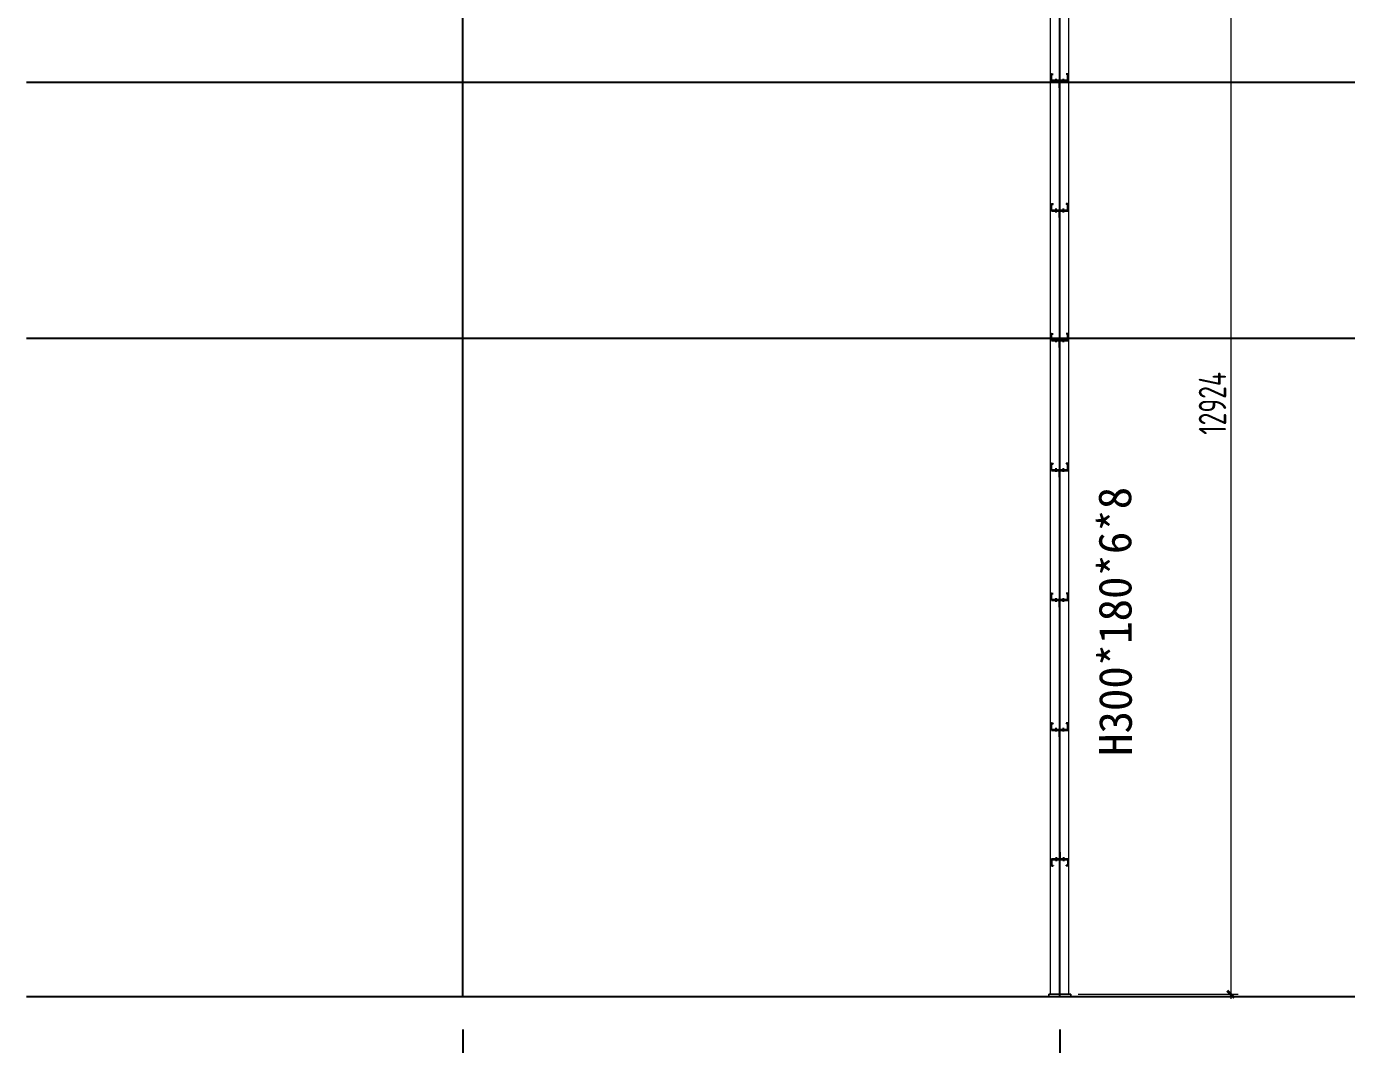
# Model space of a CAD drawing. Header units: millimetres. Extents: x -300006 to 582436, y -239689 to 0.
# Drawn here: x -113566 to -99124, y -222442 to -211305 of the extents above; entities that cross this region are included whole.
import ezdxf

# ---------------------------------------------------------------- set-up
doc = ezdxf.new("R2010")
doc.units = ezdxf.units.MM
doc.linetypes.add('DIVIDE2', pattern=[15.875, 6.35, -3.175, 0, -3.175, 0, -3.175])
doc.layers.add('一般文字', color=6, linetype='Continuous')
doc.styles.add('DIM_FONT', font='SIMPLEX.shx', dxfattribs={"width": 0.8})
doc.styles.add('宋体', font='')
doc.styles.add('样式 1', font='gbenor.shx', dxfattribs={"width": 0.8, "height": 300})
doc.styles.get('宋体').set_extended_font_data('SimSun')
doc.dimstyles.new('1细化GJ实际标注', dxfattribs={"dimtxt": 800, "dimasz": 80, "dimexe": 80, "dimexo": 100, "dimgap": 50, "dimtad": 1, "dimdec": 0, "dimzin": 0, "dimdsep": 46, "dimtxsty": '样式 1', "dimblk1": 'ARCHTICK', "dimblk2": 'ARCHTICK', "dimsah": 1, "dimcen": 0.09, "dimdle": 50, "dimclrd": 252, "dimclre": 252, "dimclrt": 7, "dimadec": 0, "dimazin": 0, "dimtfac": 1, "dimtdec": 0, "dimtix": 1, "dimtmove": 2, "dimatfit": 3, "dimldrblk": 'ARCHTICK', "dimfxl": 80, "dimtolj": 1, "dimtzin": 0, "dimlwd": 13, "dimlwe": 13, "dimarcsym": 0})
doc.dimstyles.new('WGH', dxfattribs={"dimscale": 1.2, "dimtxt": 450, "dimasz": 2, "dimexe": 250, "dimexo": 300, "dimgap": 250, "dimtad": 1, "dimdec": 0, "dimzin": 0, "dimdsep": 46, "dimtxsty": 'DIM_FONT', "dimblk1": '_DIMX', "dimblk2": '_DIMX', "dimsah": 1, "dimcen": 0.09, "dimclrd": 3, "dimclre": 3, "dimclrt": 7, "dimadec": 0, "dimazin": 0, "dimtfac": 1, "dimtdec": 0, "dimtix": 1, "dimtmove": 2, "dimatfit": 3, "dimldrblk": '_DIMX', "dimfxl": 250, "dimtolj": 1, "dimtzin": 0, "dimarcsym": 0})

# ---------------------------------------------------------------- blocks, each defined once
blk = doc.blocks.new('_DIMX')
blk.add_line((-150, 0), (150, 0))
at = {"const_width": 50}
blk.add_lwpolyline([(-70, -70), (70, 70)], dxfattribs=at)
blk = doc.blocks.new('*D369')
at = {"color": 3, "lineweight": -2, "transparency": 16777216}
for p, q in [((-108792, -222276), (-108792, -224666)), ((-102262, -222276), (-102262, -224666)), ((-108790, -224366), (-102265, -224366))]:
    blk.add_line(p, q, dxfattribs=at)
at = {"layer": 'Defpoints', "color": 0, "transparency": 16777216}
for p in [(-108792, -221916), (-102262, -221916), (-102262, -224366)]:
    blk.add_point(p, dxfattribs=at)
at = {"color": 3, "lineweight": -2, "transparency": 16777216, "xscale": 2.4, "yscale": 2.4, "zscale": 2.4, "rotation": 180}
blk.add_blockref('_DIMX', (-108792, -224366), dxfattribs=at)
at = {"color": 3, "lineweight": -2, "transparency": 16777216, "xscale": 2.4, "yscale": 2.4, "zscale": 2.4}
blk.add_blockref('_DIMX', (-102262, -224366), dxfattribs=at)
at = {"color": 7, "transparency": 16777216, "insert": (-105527, -223796), "char_height": 540, "attachment_point": 5, "style": 'DIM_FONT'}
blk.add_mtext('\\A1;6530', dxfattribs=at)
blk = doc.blocks.new('*D370')
at = {"color": 3, "lineweight": -2, "transparency": 16777216}
for p, q in [((-102262, -222276), (-102262, -224666)), ((-95732, -222276), (-95732, -224666)), ((-102260, -224366), (-95735, -224366))]:
    blk.add_line(p, q, dxfattribs=at)
at = {"layer": 'Defpoints', "color": 0, "transparency": 16777216}
for p in [(-102262, -221916), (-95732, -221916), (-95732, -224366)]:
    blk.add_point(p, dxfattribs=at)
at = {"color": 3, "lineweight": -2, "transparency": 16777216, "xscale": 2.4, "yscale": 2.4, "zscale": 2.4, "rotation": 180}
blk.add_blockref('_DIMX', (-102262, -224366), dxfattribs=at)
at = {"color": 3, "lineweight": -2, "transparency": 16777216, "xscale": 2.4, "yscale": 2.4, "zscale": 2.4}
blk.add_blockref('_DIMX', (-95732, -224366), dxfattribs=at)
at = {"color": 7, "transparency": 16777216, "insert": (-98997, -223796), "char_height": 540, "attachment_point": 5, "style": 'DIM_FONT'}
blk.add_mtext('\\A1;6530', dxfattribs=at)
blk = doc.blocks.new('_ArchTick')
at = {"color": 0, "linetype": 'ByBlock', "const_width": 0.4}
blk.add_lwpolyline([(-0.5, -0.5), (0.5, 0.5)], dxfattribs=at)
blk = doc.blocks.new('*D527')
at = {"color": 252, "lineweight": 13, "transparency": 16777216}
for p, q in [((-102062, -208966), (-100311, -208966)), ((-100391, -208916), (-100391, -221941)), ((-102062, -221891), (-100311, -221891))]:
    blk.add_line(p, q, dxfattribs=at)
at = {"layer": 'Defpoints', "color": 0, "transparency": 16777216}
for p in [(-102162, -208966), (-102162, -221891), (-100391, -221891)]:
    blk.add_point(p, dxfattribs=at)
at = {"color": 252, "lineweight": 13, "transparency": 16777216, "xscale": 80, "yscale": 80, "zscale": 80}
for p, rotation in [((-100391, -208966), 90), ((-100391, -221891), 270)]:
    blk.add_blockref('_ArchTick', p, dxfattribs=dict(at, rotation=rotation))
at = {"color": 7, "transparency": 16777216, "insert": (-100591, -215428), "char_height": 300, "attachment_point": 5, "rotation": 90, "style": '样式 1'}
blk.add_mtext('\\A1;12924', dxfattribs=at)

msp = doc.modelspace()

# ---------------------------------------------------------------- linework, layer by layer
at = {"color": 1}
for p, q in [((-108792.5, -221915.7), (-108792.5, -200167.6)), ((-102262.5, -221915.7), (-102262.5, -200167.6)), ((-113565.6, -211915.7), (-52679.5, -211915.7)), ((-113565.6, -214715.7), (-52679.5, -214715.7)), ((-113565.6, -221915.7), (-52679.5, -221915.7))]:
    msp.add_line(p, q, dxfattribs=at)
at = {"color": 0, "linetype": 'ByBlock', "lineweight": 18}
for p, q in [((-102362.5, -221890.7), (-102362.5, -208966.3)), ((-102265, -221890.7), (-102265, -208966.3)), ((-102260, -221890.7), (-102260, -208966.3)), ((-102162.5, -221890.7), (-102162.5, -208966.3)), ((-102262.5, -221915.7), (-102262.5, -209045.6))]:
    msp.add_line(p, q, dxfattribs=at)
at = {"color": 3}
for p, q in [((-102352.5, -211890.8), (-102352.5, -211830.8)), ((-102350.5, -211890.8), (-102350.5, -211830.8)), ((-102347.5, -211825.8), (-102332.5, -211825.8)), ((-102347.5, -211827.8), (-102332.5, -211827.8)), ((-102332.5, -211827.8), (-102332.5, -211825.8)), ((-102177.5, -211825.8), (-102192.5, -211825.8)), ((-102192.5, -211825.8), (-102192.5, -211827.8)), ((-102177.5, -211827.8), (-102192.5, -211827.8)), ((-102174.5, -211890.8), (-102174.5, -211830.8)), ((-102172.5, -211890.8), (-102172.5, -211830.8)), ((-102352.5, -211895.8), (-102172.5, -211895.8)), ((-102352.5, -211901.8), (-102352.5, -211895.8)), ((-102352.5, -211901.8), (-102172.5, -211901.8)), ((-102347.5, -211893.8), (-102177.5, -211893.8)), ((-102265.5, -211975.8), (-102265.5, -211901.8)), ((-102265.5, -211975.8), (-102259.5, -211975.8)), ((-102259.5, -211975.8), (-102259.5, -211901.8)), ((-102172.5, -211901.8), (-102172.5, -211895.8)), ((-102352.5, -213310.8), (-102352.5, -213250.8)), ((-102350.5, -213310.8), (-102350.5, -213250.8)), ((-102347.5, -213245.8), (-102332.5, -213245.8)), ((-102347.5, -213247.8), (-102332.5, -213247.8)), ((-102332.5, -213247.8), (-102332.5, -213245.8)), ((-102177.5, -213245.8), (-102192.5, -213245.8)), ((-102192.5, -213245.8), (-102192.5, -213247.8)), ((-102177.5, -213247.8), (-102192.5, -213247.8)), ((-102174.5, -213310.8), (-102174.5, -213250.8)), ((-102172.5, -213310.8), (-102172.5, -213250.8)), ((-102352.5, -213315.8), (-102172.5, -213315.8)), ((-102352.5, -213321.8), (-102352.5, -213315.8)), ((-102352.5, -213321.8), (-102172.5, -213321.8)), ((-102347.5, -213313.8), (-102177.5, -213313.8)), ((-102265.5, -213395.8), (-102265.5, -213321.8)), ((-102265.5, -213395.8), (-102259.5, -213395.8)), ((-102259.5, -213395.8), (-102259.5, -213321.8)), ((-102172.5, -213321.8), (-102172.5, -213315.8)), ((-102352.5, -214730.8), (-102352.5, -214670.8)), ((-102352.5, -214735.8), (-102172.5, -214735.8)), ((-102352.5, -214741.8), (-102352.5, -214735.8)), ((-102352.5, -214741.8), (-102172.5, -214741.8)), ((-102350.5, -214730.8), (-102350.5, -214670.8)), ((-102347.5, -214665.8), (-102332.5, -214665.8)), ((-102347.5, -214667.8), (-102332.5, -214667.8)), ((-102347.5, -214733.8), (-102177.5, -214733.8)), ((-102332.5, -214667.8), (-102332.5, -214665.8)), ((-102265.5, -214815.8), (-102265.5, -214741.8)), ((-102259.5, -214815.8), (-102259.5, -214741.8)), ((-102177.5, -214665.8), (-102192.5, -214665.8)), ((-102192.5, -214665.8), (-102192.5, -214667.8)), ((-102177.5, -214667.8), (-102192.5, -214667.8)), ((-102174.5, -214730.8), (-102174.5, -214670.8)), ((-102172.5, -214730.8), (-102172.5, -214670.8)), ((-102172.5, -214741.8), (-102172.5, -214735.8)), ((-102265.5, -214815.8), (-102259.5, -214815.8)), ((-102352.5, -216150.8), (-102352.5, -216090.8)), ((-102352.5, -216155.8), (-102172.5, -216155.8)), ((-102352.5, -216161.8), (-102352.5, -216155.8)), ((-102352.5, -216161.8), (-102172.5, -216161.8)), ((-102350.5, -216150.8), (-102350.5, -216090.8)), ((-102347.5, -216085.8), (-102332.5, -216085.8)), ((-102347.5, -216087.8), (-102332.5, -216087.8)), ((-102347.5, -216153.8), (-102177.5, -216153.8)), ((-102332.5, -216087.8), (-102332.5, -216085.8)), ((-102265.5, -216235.8), (-102265.5, -216161.8)), ((-102259.5, -216235.8), (-102259.5, -216161.8)), ((-102177.5, -216085.8), (-102192.5, -216085.8)), ((-102192.5, -216085.8), (-102192.5, -216087.8)), ((-102177.5, -216087.8), (-102192.5, -216087.8)), ((-102174.5, -216150.8), (-102174.5, -216090.8)), ((-102172.5, -216150.8), (-102172.5, -216090.8)), ((-102172.5, -216161.8), (-102172.5, -216155.8)), ((-102265.5, -216235.8), (-102259.5, -216235.8)), ((-102352.5, -217570.8), (-102352.5, -217510.8)), ((-102352.5, -217575.8), (-102172.5, -217575.8)), ((-102352.5, -217581.8), (-102352.5, -217575.8)), ((-102352.5, -217581.8), (-102172.5, -217581.8)), ((-102350.5, -217570.8), (-102350.5, -217510.8)), ((-102347.5, -217505.8), (-102332.5, -217505.8)), ((-102347.5, -217507.8), (-102332.5, -217507.8)), ((-102347.5, -217573.8), (-102177.5, -217573.8)), ((-102332.5, -217507.8), (-102332.5, -217505.8)), ((-102265.5, -217655.8), (-102265.5, -217581.8)), ((-102259.5, -217655.8), (-102259.5, -217581.8)), ((-102177.5, -217505.8), (-102192.5, -217505.8)), ((-102192.5, -217505.8), (-102192.5, -217507.8)), ((-102177.5, -217507.8), (-102192.5, -217507.8)), ((-102174.5, -217570.8), (-102174.5, -217510.8)), ((-102172.5, -217570.8), (-102172.5, -217510.8)), ((-102172.5, -217581.8), (-102172.5, -217575.8)), ((-102265.5, -217655.8), (-102259.5, -217655.8)), ((-102352.5, -218990.8), (-102352.5, -218930.8)), ((-102350.5, -218990.8), (-102350.5, -218930.8)), ((-102347.5, -218925.8), (-102332.5, -218925.8)), ((-102347.5, -218927.8), (-102332.5, -218927.8)), ((-102332.5, -218927.8), (-102332.5, -218925.8)), ((-102177.5, -218925.8), (-102192.5, -218925.8)), ((-102192.5, -218925.8), (-102192.5, -218927.8)), ((-102177.5, -218927.8), (-102192.5, -218927.8)), ((-102174.5, -218990.8), (-102174.5, -218930.8)), ((-102172.5, -218990.8), (-102172.5, -218930.8)), ((-102352.5, -218995.8), (-102172.5, -218995.8)), ((-102352.5, -219001.8), (-102352.5, -218995.8)), ((-102352.5, -219001.8), (-102172.5, -219001.8)), ((-102347.5, -218993.8), (-102177.5, -218993.8)), ((-102265.5, -219075.8), (-102265.5, -219001.8)), ((-102265.5, -219075.8), (-102259.5, -219075.8)), ((-102259.5, -219075.8), (-102259.5, -219001.8)), ((-102172.5, -219001.8), (-102172.5, -218995.8)), ((-102265.5, -220335.8), (-102259.5, -220335.8)), ((-102265.5, -220335.8), (-102265.5, -220409.8)), ((-102259.5, -220335.8), (-102259.5, -220409.8)), ((-102352.5, -220409.8), (-102172.5, -220409.8)), ((-102352.5, -220409.8), (-102352.5, -220415.8)), ((-102352.5, -220415.8), (-102172.5, -220415.8)), ((-102352.5, -220420.8), (-102352.5, -220480.8)), ((-102350.5, -220420.8), (-102350.5, -220480.8)), ((-102347.5, -220417.8), (-102177.5, -220417.8)), ((-102347.5, -220483.8), (-102332.5, -220483.8)), ((-102347.5, -220485.8), (-102332.5, -220485.8)), ((-102332.5, -220483.8), (-102332.5, -220485.8)), ((-102177.5, -220483.8), (-102192.5, -220483.8)), ((-102192.5, -220485.8), (-102192.5, -220483.8)), ((-102177.5, -220485.8), (-102192.5, -220485.8)), ((-102174.5, -220420.8), (-102174.5, -220480.8)), ((-102172.5, -220409.8), (-102172.5, -220415.8)), ((-102172.5, -220420.8), (-102172.5, -220480.8))]:
    msp.add_line(p, q, dxfattribs=at)
at = {"color": 3, "linetype": 'DIVIDE2', "ltscale": 10}
for p, q in [((-102302.5, -211918.5), (-102302.5, -211877)), ((-102222.5, -211918.5), (-102222.5, -211877)), ((-102302.5, -213338.5), (-102302.5, -213297)), ((-102222.5, -213338.5), (-102222.5, -213297)), ((-102302.5, -214758.5), (-102302.5, -214717)), ((-102222.5, -214758.5), (-102222.5, -214717)), ((-102302.5, -216178.5), (-102302.5, -216137)), ((-102222.5, -216178.5), (-102222.5, -216137)), ((-102302.5, -217598.5), (-102302.5, -217557)), ((-102222.5, -217598.5), (-102222.5, -217557)), ((-102302.5, -219018.5), (-102302.5, -218977)), ((-102222.5, -219018.5), (-102222.5, -218977)), ((-102302.5, -220393.2), (-102302.5, -220434.7)), ((-102222.5, -220393.2), (-102222.5, -220434.7))]:
    msp.add_line(p, q, dxfattribs=at)
at = {"color": 0, "linetype": 'ByBlock', "lineweight": 18}
for points in [[(-102142.2, -221890.7), (-102382.7, -221890.7), (-102382.7, -221915.7), (-102142.2, -221915.7)], [(-102382.7, -221890.7), (-102142.2, -221890.7), (-102142.2, -221915.7), (-102382.7, -221915.7)]]:
    msp.add_lwpolyline(points, close=True, dxfattribs=at)
at = {"color": 3}
for centre, radius, start, end in [((-102347.5, -211830.8), 5, 90, 180), ((-102347.5, -211830.8), 3, 90, 180), ((-102177.5, -211830.8), 5, 0, 90), ((-102177.5, -211830.8), 3, 0, 90), ((-102347.5, -211890.8), 5, 180, 270), ((-102347.5, -211890.8), 3, 180, 270), ((-102177.5, -211890.8), 5, 270, 0), ((-102177.5, -211890.8), 3, 270, 0), ((-102347.5, -213250.8), 5, 90, 180), ((-102347.5, -213250.8), 3, 90, 180), ((-102177.5, -213250.8), 5, 0, 90), ((-102177.5, -213250.8), 3, 0, 90), ((-102347.5, -213310.8), 5, 180, 270), ((-102347.5, -213310.8), 3, 180, 270), ((-102177.5, -213310.8), 5, 270, 0), ((-102177.5, -213310.8), 3, 270, 0), ((-102347.5, -214670.8), 5, 90, 180), ((-102347.5, -214730.8), 5, 180, 270), ((-102347.5, -214670.8), 3, 90, 180), ((-102347.5, -214730.8), 3, 180, 270), ((-102177.5, -214670.8), 5, 0, 90), ((-102177.5, -214670.8), 3, 0, 90), ((-102177.5, -214730.8), 5, 270, 0), ((-102177.5, -214730.8), 3, 270, 0), ((-102347.5, -216090.8), 5, 90, 180), ((-102347.5, -216150.8), 5, 180, 270), ((-102347.5, -216090.8), 3, 90, 180), ((-102347.5, -216150.8), 3, 180, 270), ((-102177.5, -216090.8), 5, 0, 90), ((-102177.5, -216090.8), 3, 0, 90), ((-102177.5, -216150.8), 5, 270, 0), ((-102177.5, -216150.8), 3, 270, 0), ((-102347.5, -217510.8), 5, 90, 180), ((-102347.5, -217570.8), 5, 180, 270), ((-102347.5, -217510.8), 3, 90, 180), ((-102347.5, -217570.8), 3, 180, 270), ((-102177.5, -217510.8), 5, 0, 90), ((-102177.5, -217510.8), 3, 0, 90), ((-102177.5, -217570.8), 5, 270, 0), ((-102177.5, -217570.8), 3, 270, 0), ((-102347.5, -218930.8), 5, 90, 180), ((-102347.5, -218930.8), 3, 90, 180), ((-102177.5, -218930.8), 5, 0, 90), ((-102177.5, -218930.8), 3, 0, 90), ((-102347.5, -218990.8), 5, 180, 270), ((-102347.5, -218990.8), 3, 180, 270), ((-102177.5, -218990.8), 5, 270, 0), ((-102177.5, -218990.8), 3, 270, 0), ((-102347.5, -220420.8), 5, 90, 180), ((-102347.5, -220480.8), 5, 180, 270), ((-102347.5, -220420.8), 3, 90, 180), ((-102347.5, -220480.8), 3, 180, 270), ((-102177.5, -220420.8), 5, 0, 90), ((-102177.5, -220420.8), 3, 0, 90), ((-102177.5, -220480.8), 5, 270, 0), ((-102177.5, -220480.8), 3, 270, 0)]:
    msp.add_arc(centre, radius, start, end, dxfattribs=at)

# ---------------------------------------------------------------- texts
at = {"layer": '一般文字', "color": 4, "lineweight": 20, "style": '宋体'}
msp.add_text('H300*180*6*8', height=360.5, rotation=90.18, dxfattribs=at).set_placement((-101471.6, -219283.4))

# ---------------------------------------------------------------- dimensions: what is measured, and where the dimension line sits
at = {"color": 0}
dim = msp.add_linear_dim(base=(-100391.2, -221890.7), p1=(-102162.5, -208966.3), p2=(-102162.5, -221890.7), angle=90, dimstyle='1细化GJ实际标注', dxfattribs=at)
dim.commit()
dim.dimension.update_dxf_attribs({"geometry": '*D527', "text_midpoint": (-100591.2, -215428.5)})
for base, p1, p2, picture, middle in [((-102262.5, -224365.9), (-108792.5, -221915.7), (-102262.5, -221915.7), '*D369', (-105527.5, -223795.9)), ((-95732.5, -224365.9), (-102262.5, -221915.7), (-95732.5, -221915.7), '*D370', (-98997.5, -223795.9))]:
    dim = msp.add_linear_dim(base=base, p1=p1, p2=p2, dimstyle='WGH', dxfattribs=at)
    dim.commit()
    dim.dimension.update_dxf_attribs({"geometry": picture, "text_midpoint": middle})

doc.saveas('drawing.dxf')
